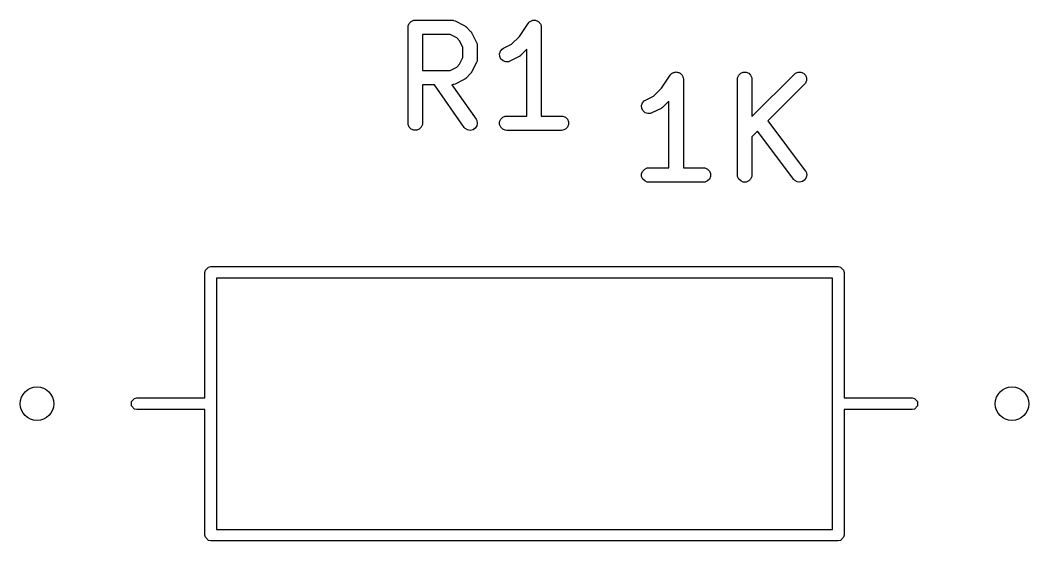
# Model space of a CAD drawing. Header units: inches. Extents: x 0.4 to 11.3, y -7.9 to -0.4.
# Drawn here: x 3.3593 to 3.773, y -2.6744 to -2.4606 of the extents above; entities that cross this region are included whole.
import ezdxf

# ---------------------------------------------------------------- set-up
doc = ezdxf.new("R2010")
doc.units = ezdxf.units.IN
doc.header["$MEASUREMENT"] = 0
doc.layers.add('F.Silkscreen', color=41, linetype='CONTINUOUS', true_color=0xf2eda1)

msp = doc.modelspace()

# ---------------------------------------------------------------- linework, layer by layer
at = {"layer": 'F.Silkscreen', "linetype": 'CONTINUOUS'}
for p, q in [((3.51844, -2.463), (3.51888, -2.46194)), ((3.51888, -2.46194), (3.51969, -2.46112)), ((3.51969, -2.46112), (3.52076, -2.46068)), ((3.52076, -2.46068), (3.52133, -2.46062)), ((3.52133, -2.46062), (3.53633, -2.46062)), ((3.53633, -2.46062), (3.53691, -2.46068)), ((3.53691, -2.46068), (3.53701, -2.46072)), ((3.53701, -2.46072), (3.53711, -2.46073)), ((3.53711, -2.46073), (3.53765, -2.46093)), ((3.53765, -2.46093), (3.5414, -2.46281)), ((3.56403, -2.46732), (3.56762, -2.46194)), ((3.56762, -2.46194), (3.56763, -2.46193)), ((3.56762, -2.46194), (3.56762, -2.46194)), ((3.56762, -2.46194), (3.56762, -2.46194)), ((3.56763, -2.46193), (3.56799, -2.46149)), ((3.56799, -2.46149), (3.56823, -2.46133)), ((3.56823, -2.46133), (3.56844, -2.46112)), ((3.56844, -2.46112), (3.56871, -2.46101)), ((3.56871, -2.46101), (3.56895, -2.46085)), ((3.56895, -2.46085), (3.56923, -2.46079)), ((3.56923, -2.46079), (3.5695, -2.46068)), ((3.5695, -2.46068), (3.56979, -2.46068)), ((3.56979, -2.46068), (3.57008, -2.46062)), ((3.57008, -2.46062), (3.57036, -2.46068)), ((3.57036, -2.46068), (3.57065, -2.46068)), ((3.57065, -2.46068), (3.57092, -2.46079)), ((3.57092, -2.46079), (3.57121, -2.46085)), ((3.57121, -2.46085), (3.57145, -2.46101)), ((3.57145, -2.46101), (3.57172, -2.46112)), ((3.57172, -2.46112), (3.57192, -2.46132)), ((3.57192, -2.46132), (3.57216, -2.46149)), ((3.57216, -2.46149), (3.57233, -2.46173)), ((3.57233, -2.46173), (3.57253, -2.46194)), ((3.57253, -2.46194), (3.57264, -2.4622)), ((3.51838, -2.46358), (3.51844, -2.463)), ((3.51838, -2.50295), (3.51838, -2.46358)), ((3.5414, -2.46281), (3.54165, -2.46297)), ((3.54165, -2.46297), (3.54172, -2.463)), ((3.54172, -2.463), (3.5418, -2.46306)), ((3.5418, -2.46306), (3.54189, -2.46312)), ((3.54189, -2.46312), (3.54194, -2.46318)), ((3.54194, -2.46318), (3.54217, -2.46336)), ((3.54217, -2.46336), (3.54405, -2.46524)), ((3.54405, -2.46524), (3.54423, -2.46546)), ((3.54423, -2.46546), (3.54429, -2.46551)), ((3.54429, -2.46551), (3.54435, -2.4656)), ((3.54435, -2.4656), (3.54441, -2.46568)), ((3.54441, -2.46568), (3.54444, -2.46576)), ((3.54444, -2.46576), (3.5446, -2.466)), ((3.5446, -2.466), (3.54647, -2.46975)), ((3.57264, -2.4622), (3.57281, -2.46244)), ((3.57281, -2.46244), (3.57286, -2.46273)), ((3.57286, -2.46273), (3.57297, -2.463)), ((3.57297, -2.463), (3.57303, -2.46357)), ((3.57303, -2.46357), (3.57303, -2.46357)), ((3.57303, -2.46357), (3.57303, -2.46357)), ((3.57303, -2.46357), (3.57303, -2.46358)), ((3.57303, -2.46358), (3.57303, -2.49999)), ((3.53564, -2.46653), (3.52429, -2.46653)), ((3.52429, -2.46653), (3.52429, -2.48125)), ((3.53833, -2.46788), (3.53564, -2.46653)), ((3.53953, -2.46907), (3.53833, -2.46788)), ((3.54088, -2.47177), (3.53953, -2.46907)), ((3.54647, -2.46975), (3.54668, -2.47029)), ((3.56083, -2.47052), (3.56403, -2.46732)), ((3.54088, -2.476), (3.54088, -2.47177)), ((3.54668, -2.47029), (3.54669, -2.4704)), ((3.54669, -2.4704), (3.54673, -2.4705)), ((3.54673, -2.4705), (3.54678, -2.47107)), ((3.54678, -2.47107), (3.54678, -2.4767)), ((3.5559, -2.47445), (3.55626, -2.47336)), ((3.55626, -2.47336), (3.55702, -2.47249)), ((3.55702, -2.47249), (3.55751, -2.47218)), ((3.55751, -2.47218), (3.56083, -2.47052)), ((3.56713, -2.47258), (3.56467, -2.47504)), ((3.56713, -2.49999), (3.56713, -2.47258)), ((3.53953, -2.4787), (3.54088, -2.476)), ((3.54647, -2.47802), (3.5446, -2.48177)), ((3.54668, -2.47748), (3.54647, -2.47802)), ((3.54669, -2.47737), (3.54668, -2.47748)), ((3.54673, -2.47727), (3.54669, -2.47737)), ((3.54678, -2.4767), (3.54673, -2.47727)), ((3.55598, -2.4756), (3.5559, -2.47445)), ((3.5565, -2.47663), (3.55598, -2.4756)), ((3.55737, -2.47739), (3.5565, -2.47663)), ((3.55846, -2.47775), (3.55737, -2.47739)), ((3.55961, -2.47767), (3.55846, -2.47775)), ((3.56015, -2.47747), (3.55961, -2.47767)), ((3.5639, -2.47559), (3.56015, -2.47747)), ((3.56415, -2.47543), (3.5639, -2.47559)), ((3.56422, -2.4754), (3.56415, -2.47543)), ((3.5643, -2.47534), (3.56422, -2.4754)), ((3.56439, -2.47528), (3.5643, -2.47534)), ((3.56444, -2.47522), (3.56439, -2.47528)), ((3.56467, -2.47504), (3.56444, -2.47522)), ((3.52429, -2.48125), (3.53564, -2.48125)), ((3.53564, -2.48125), (3.53833, -2.4799)), ((3.53833, -2.4799), (3.53953, -2.4787)), ((3.54405, -2.48254), (3.54217, -2.48441)), ((3.54423, -2.48231), (3.54405, -2.48254)), ((3.54429, -2.48226), (3.54423, -2.48231)), ((3.54435, -2.48217), (3.54429, -2.48226)), ((3.54441, -2.48209), (3.54435, -2.48217)), ((3.54444, -2.48202), (3.54441, -2.48209)), ((3.5446, -2.48177), (3.54444, -2.48202)), ((3.62626, -2.48275), (3.6265, -2.48259)), ((3.6265, -2.48259), (3.62671, -2.48238)), ((3.62671, -2.48238), (3.62697, -2.48227)), ((3.62697, -2.48227), (3.62721, -2.48211)), ((3.62721, -2.48211), (3.6275, -2.48205)), ((3.6275, -2.48205), (3.62777, -2.48194)), ((3.62777, -2.48194), (3.62806, -2.48194)), ((3.62806, -2.48194), (3.62834, -2.48188)), ((3.62834, -2.48188), (3.62863, -2.48194)), ((3.62863, -2.48194), (3.62892, -2.48194)), ((3.62892, -2.48194), (3.62919, -2.48205)), ((3.62919, -2.48205), (3.62947, -2.48211)), ((3.62947, -2.48211), (3.62972, -2.48227)), ((3.62972, -2.48227), (3.62999, -2.48238)), ((3.62999, -2.48238), (3.63019, -2.48258)), ((3.63019, -2.48258), (3.63043, -2.48275)), ((3.65401, -2.48319), (3.65483, -2.48238)), ((3.65483, -2.48238), (3.65589, -2.48194)), ((3.65589, -2.48194), (3.65704, -2.48194)), ((3.65704, -2.48194), (3.65811, -2.48238)), ((3.65811, -2.48238), (3.65892, -2.48319)), ((3.67688, -2.48275), (3.67732, -2.48238)), ((3.67732, -2.48238), (3.67839, -2.48194)), ((3.67839, -2.48194), (3.67954, -2.48194)), ((3.67954, -2.48194), (3.68061, -2.48238)), ((3.68061, -2.48238), (3.68142, -2.48319)), ((3.5414, -2.48496), (3.53765, -2.48684)), ((3.54165, -2.48481), (3.5414, -2.48496)), ((3.54172, -2.48478), (3.54165, -2.48481)), ((3.5418, -2.48471), (3.54172, -2.48478)), ((3.54189, -2.48466), (3.5418, -2.48471)), ((3.54194, -2.4846), (3.54189, -2.48466)), ((3.54217, -2.48441), (3.54194, -2.4846)), ((3.6223, -2.48858), (3.62589, -2.4832)), ((3.62589, -2.48319), (3.62626, -2.48275)), ((3.62589, -2.4832), (3.62589, -2.48319)), ((3.62589, -2.48319), (3.62589, -2.48319)), ((3.62589, -2.4832), (3.62589, -2.4832)), ((3.63043, -2.48275), (3.63059, -2.48299)), ((3.63059, -2.48299), (3.6308, -2.48319)), ((3.6308, -2.48319), (3.63091, -2.48346)), ((3.63091, -2.48346), (3.63107, -2.4837)), ((3.63107, -2.4837), (3.63113, -2.48399)), ((3.63113, -2.48399), (3.63124, -2.48426)), ((3.63124, -2.48426), (3.6313, -2.48483)), ((3.6313, -2.48483), (3.6313, -2.48483)), ((3.6313, -2.48483), (3.6313, -2.48483)), ((3.6313, -2.48483), (3.6313, -2.48484)), ((3.6313, -2.48484), (3.6313, -2.52125)), ((3.65352, -2.48484), (3.65357, -2.48426)), ((3.65352, -2.52421), (3.65352, -2.48484)), ((3.65357, -2.48426), (3.65401, -2.48319)), ((3.65892, -2.48319), (3.65936, -2.48426)), ((3.65936, -2.48426), (3.65942, -2.48484)), ((3.65942, -2.5002), (3.67688, -2.48275)), ((3.65942, -2.48484), (3.65942, -2.5002)), ((3.68142, -2.48648), (3.68105, -2.48692)), ((3.68142, -2.48319), (3.68186, -2.48426)), ((3.68186, -2.48541), (3.68142, -2.48648)), ((3.68186, -2.48426), (3.68186, -2.48541)), ((3.52917, -2.48715), (3.52429, -2.48715)), ((3.52429, -2.48715), (3.52429, -2.50295)), ((3.54141, -2.50464), (3.52917, -2.48715)), ((3.53691, -2.48709), (3.53638, -2.48715)), ((3.53638, -2.48715), (3.54625, -2.50125)), ((3.53701, -2.48705), (3.53691, -2.48709)), ((3.53711, -2.48705), (3.53701, -2.48705)), ((3.53765, -2.48684), (3.53711, -2.48705)), ((3.6191, -2.49178), (3.6223, -2.48858)), ((3.68105, -2.48692), (3.66599, -2.50199)), ((3.61417, -2.49571), (3.61453, -2.49462)), ((3.61453, -2.49462), (3.61529, -2.49375)), ((3.61529, -2.49375), (3.61578, -2.49344)), ((3.61578, -2.49344), (3.6191, -2.49178)), ((3.62539, -2.49384), (3.62294, -2.4963)), ((3.62539, -2.52125), (3.62539, -2.49384)), ((3.61425, -2.49686), (3.61417, -2.49571)), ((3.61477, -2.49789), (3.61425, -2.49686)), ((3.61564, -2.49865), (3.61477, -2.49789)), ((3.61673, -2.49901), (3.61564, -2.49865)), ((3.61788, -2.49893), (3.61673, -2.49901)), ((3.61842, -2.49872), (3.61788, -2.49893)), ((3.62217, -2.49685), (3.61842, -2.49872)), ((3.62242, -2.49669), (3.62217, -2.49685)), ((3.62249, -2.49666), (3.62242, -2.49669)), ((3.62257, -2.4966), (3.62249, -2.49666)), ((3.62266, -2.49654), (3.62257, -2.4966)), ((3.62271, -2.49648), (3.62266, -2.49654)), ((3.62294, -2.4963), (3.62271, -2.49648)), ((3.51844, -2.50352), (3.51838, -2.50295)), ((3.52429, -2.50295), (3.52423, -2.50352)), ((3.54625, -2.50125), (3.54653, -2.50176)), ((3.54653, -2.50176), (3.54678, -2.50288)), ((3.54678, -2.50288), (3.54658, -2.50402)), ((3.55593, -2.50237), (3.55638, -2.50131)), ((3.55593, -2.50352), (3.55593, -2.50237)), ((3.55638, -2.50131), (3.55719, -2.50049)), ((3.55719, -2.50049), (3.55825, -2.50005)), ((3.55825, -2.50005), (3.55883, -2.49999)), ((3.55883, -2.49999), (3.56713, -2.49999)), ((3.57303, -2.49999), (3.58133, -2.49999)), ((3.58133, -2.49999), (3.5819, -2.50005)), ((3.5819, -2.50005), (3.58297, -2.50049)), ((3.58297, -2.50049), (3.58378, -2.50131)), ((3.58378, -2.50131), (3.58422, -2.50237)), ((3.58422, -2.50237), (3.58422, -2.50352)), ((3.66599, -2.50199), (3.68133, -2.52243)), ((3.51888, -2.50459), (3.51844, -2.50352)), ((3.51969, -2.5054), (3.51888, -2.50459)), ((3.52076, -2.50584), (3.51969, -2.5054)), ((3.52191, -2.50584), (3.52076, -2.50584)), ((3.52298, -2.5054), (3.52191, -2.50584)), ((3.52379, -2.50459), (3.52298, -2.5054)), ((3.52423, -2.50352), (3.52379, -2.50459)), ((3.54179, -2.50508), (3.54141, -2.50464)), ((3.54276, -2.5057), (3.54179, -2.50508)), ((3.5439, -2.5059), (3.54276, -2.5057)), ((3.54502, -2.50565), (3.5439, -2.5059)), ((3.54596, -2.50499), (3.54502, -2.50565)), ((3.54658, -2.50402), (3.54596, -2.50499)), ((3.55638, -2.50459), (3.55593, -2.50352)), ((3.55719, -2.5054), (3.55638, -2.50459)), ((3.55825, -2.50584), (3.55719, -2.5054)), ((3.55883, -2.5059), (3.55825, -2.50584)), ((3.58133, -2.5059), (3.55883, -2.5059)), ((3.5819, -2.50584), (3.58133, -2.5059)), ((3.58297, -2.5054), (3.5819, -2.50584)), ((3.58378, -2.50459), (3.58297, -2.5054)), ((3.58422, -2.50352), (3.58378, -2.50459)), ((3.66177, -2.5062), (3.65942, -2.50856)), ((3.6766, -2.52598), (3.66177, -2.5062)), ((3.65942, -2.50856), (3.65942, -2.52421)), ((3.6142, -2.52363), (3.61464, -2.52256)), ((3.6142, -2.52478), (3.6142, -2.52363)), ((3.61464, -2.52256), (3.61546, -2.52175)), ((3.61546, -2.52175), (3.61652, -2.52131)), ((3.61652, -2.52131), (3.6171, -2.52125)), ((3.6171, -2.52125), (3.62539, -2.52125)), ((3.6313, -2.52125), (3.6396, -2.52125)), ((3.6396, -2.52125), (3.64017, -2.52131)), ((3.64017, -2.52131), (3.64124, -2.52175)), ((3.64124, -2.52175), (3.64205, -2.52256)), ((3.64205, -2.52256), (3.64249, -2.52363)), ((3.64249, -2.52363), (3.64249, -2.52478)), ((3.68133, -2.52243), (3.68163, -2.52293)), ((3.68163, -2.52293), (3.68191, -2.52404)), ((3.68191, -2.52404), (3.68175, -2.52519)), ((3.61464, -2.52585), (3.6142, -2.52478)), ((3.61546, -2.52666), (3.61464, -2.52585)), ((3.61652, -2.5271), (3.61546, -2.52666)), ((3.6171, -2.52716), (3.61652, -2.5271)), ((3.6396, -2.52716), (3.6171, -2.52716)), ((3.64017, -2.5271), (3.6396, -2.52716)), ((3.64124, -2.52666), (3.64017, -2.5271)), ((3.64205, -2.52585), (3.64124, -2.52666)), ((3.64249, -2.52478), (3.64205, -2.52585)), ((3.65357, -2.52478), (3.65352, -2.52421)), ((3.65401, -2.52585), (3.65357, -2.52478)), ((3.65483, -2.52666), (3.65401, -2.52585)), ((3.65589, -2.5271), (3.65483, -2.52666)), ((3.65704, -2.5271), (3.65589, -2.5271)), ((3.65811, -2.52666), (3.65704, -2.5271)), ((3.65892, -2.52585), (3.65811, -2.52666)), ((3.65936, -2.52478), (3.65892, -2.52585)), ((3.65942, -2.52421), (3.65936, -2.52478)), ((3.67699, -2.5264), (3.6766, -2.52598)), ((3.67799, -2.52699), (3.67699, -2.5264)), ((3.67913, -2.52715), (3.67799, -2.52699)), ((3.68024, -2.52687), (3.67913, -2.52715)), ((3.68116, -2.52618), (3.68024, -2.52687)), ((3.68175, -2.52519), (3.68116, -2.52618)), ((3.43504, -2.56417), (3.43522, -2.56327)), ((3.43504, -2.61575), (3.43504, -2.56417)), ((3.43522, -2.56327), (3.4365, -2.56199)), ((3.4365, -2.56199), (3.4374, -2.56181)), ((3.4374, -2.56181), (3.69488, -2.56181)), ((3.69488, -2.56181), (3.69579, -2.56199)), ((3.69579, -2.56199), (3.69706, -2.56327)), ((3.69706, -2.56327), (3.69724, -2.56417)), ((3.69724, -2.56417), (3.69724, -2.61575)), ((3.43976, -2.56654), (3.43976, -2.66969)), ((3.69252, -2.56654), (3.43976, -2.56654)), ((3.69252, -2.66969), (3.69252, -2.56654)), ((3.4049, -2.61721), (3.40618, -2.61593)), ((3.4049, -2.61901), (3.4049, -2.61721)), ((3.40618, -2.62029), (3.4049, -2.61901)), ((3.40618, -2.61593), (3.40709, -2.61575)), ((3.40709, -2.61575), (3.43504, -2.61575)), ((3.69724, -2.61575), (3.7252, -2.61575)), ((3.7252, -2.61575), (3.7261, -2.61593)), ((3.7261, -2.61593), (3.72738, -2.61721)), ((3.72738, -2.61901), (3.7261, -2.62029)), ((3.72738, -2.61721), (3.72738, -2.61901)), ((3.40709, -2.62047), (3.40618, -2.62029)), ((3.43504, -2.62047), (3.40709, -2.62047)), ((3.43504, -2.67205), (3.43504, -2.62047)), ((3.7252, -2.62047), (3.69724, -2.62047)), ((3.69724, -2.62047), (3.69724, -2.67205)), ((3.7261, -2.62029), (3.7252, -2.62047)), ((3.43522, -2.67295), (3.43504, -2.67205)), ((3.4365, -2.67423), (3.43522, -2.67295)), ((3.43976, -2.66969), (3.69252, -2.66969)), ((3.69706, -2.67295), (3.69579, -2.67423)), ((3.69724, -2.67205), (3.69706, -2.67295)), ((3.4374, -2.67441), (3.4365, -2.67423)), ((3.69488, -2.67441), (3.4374, -2.67441)), ((3.69579, -2.67423), (3.69488, -2.67441))]:
    msp.add_line(p, q, dxfattribs=at)
at = {"layer": 'F.Silkscreen'}
for centre in [(3.36614, -2.61811), (3.36614, -2.61811), (3.76614, -2.61811), (3.76614, -2.61811)]:
    msp.add_circle(centre, 0.00689, dxfattribs=at)

doc.saveas('drawing.dxf')
